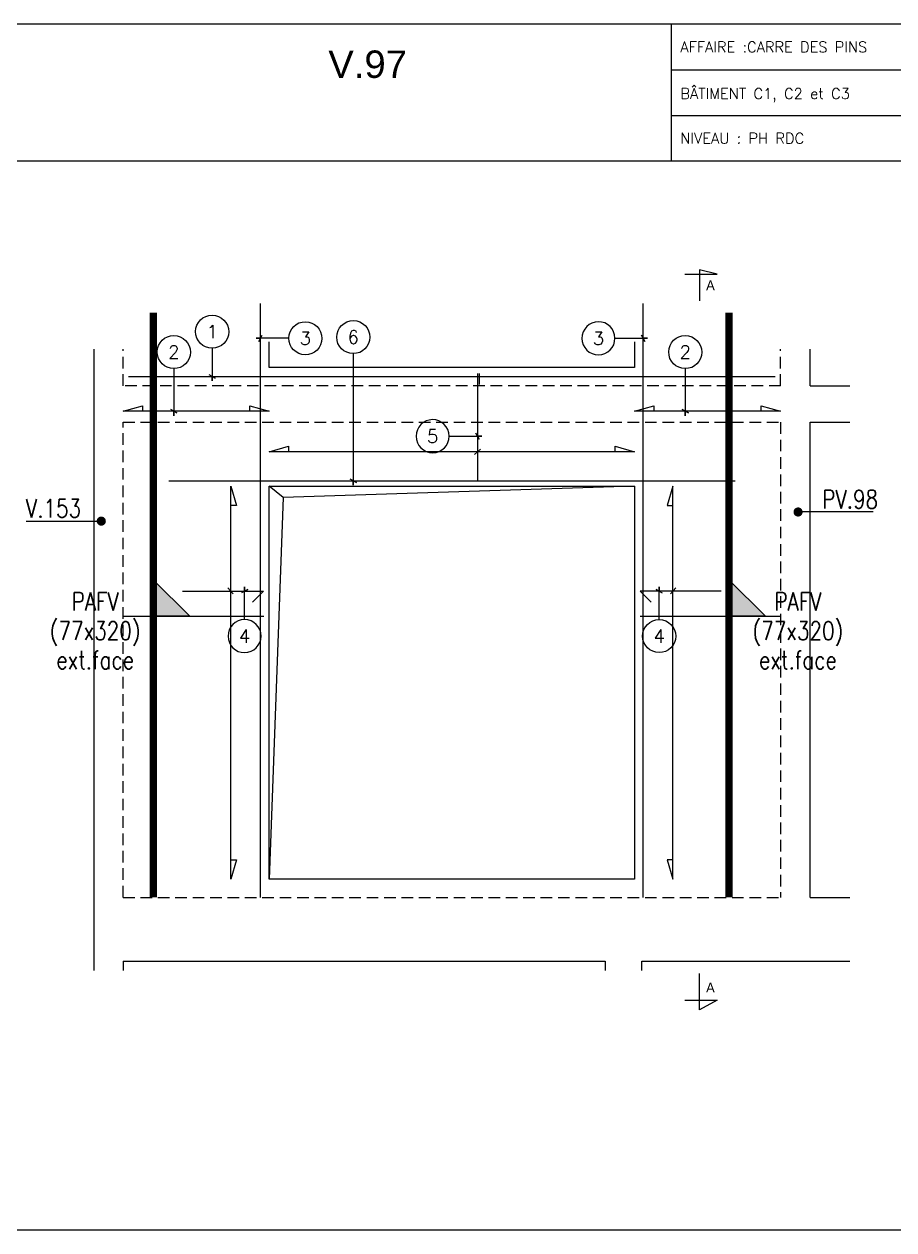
# Model space of a CAD drawing. Header units: metres. Extents: x -5618 to 118954, y -306 to 4637.
# Drawn here: x 10473 to 10949, y 914 to 1574 of the extents above; entities that cross this region are included whole.
import ezdxf
from ezdxf.enums import TextEntityAlignment as Align

# ---------------------------------------------------------------- set-up
doc = ezdxf.new("R2010")
doc.units = ezdxf.units.M
doc.linetypes.add('CACHE', pattern=[9.524999999999999, 6.35, -3.175])
for name, color, linetype in [('COTATION', 1, 'Continuous'), ('GO-FER-HA', 140, 'Continuous'), ('GO-TEXTE', 9, 'Continuous'), ('STR_TS', 22, 'Continuous'), ('STR_TS_TXT', 7, 'Continuous'), ('STR_VOI-POT', 6, 'Continuous')]:
    doc.layers.add(name, color=color, linetype=linetype)
doc.layers.add('Kofragna_forma', color=7, linetype='Continuous', lineweight=70)
doc.styles.add('ARIAL', font='ARIAL.TTF')
doc.styles.add('Lucida', font='LSANSI.TTF')
doc.styles.add('schéma', font='simplex.shx')
doc.styles.add('TEXTE', font='romans.shx')
doc.styles.add('TEXTE TS', font='romans.shx', dxfattribs={"width": 0.7, "oblique": 15})

# ---------------------------------------------------------------- blocks, each defined once
blk = doc.blocks.new('ime')
at = {"layer": 'COTATION', "const_width": 2.5}
blk.add_lwpolyline([(1.25, 0, -1), (-1.25, 0, -1)], format="xyb", close=True, dxfattribs=at)
at = {"layer": 'COTATION'}
blk.add_lwpolyline([(41.09158464876236, 0), (0, 0)], dxfattribs=at)
at = {"layer": 'COTATION', "color": 7, "style": 'TEXTE TS', "width": 0.8}
blk.add_attdef('NAME', (9.079526555316988, 2), '', height=10, dxfattribs=at)
blk = doc.blocks.new('mrega')
at = {"layer": 'STR_TS_TXT', "style": 'TEXTE TS', "width": 0.8}
for tag, p in [('ST10', (14.47619047619082, 0)), ('DIM', (14.47619047619082, -16)), ('NOTE', (14.47619047619082, -32))]:
    blk.add_attdef(tag, text='', height=10, dxfattribs=at).set_placement(p, align=Align.CENTER)
blk = doc.blocks.new('A$C6F247267')
blk.add_hatch(color=256).paths.add_polyline_path([(5.684341886080801e-14, -0.1999999999999886), (-0.1999999999999886, 0), (5.684341886080801e-14, 0)])
blk.add_lwpolyline([(-0.1999999999999886, 0), (5.684341886080801e-14, 0), (5.684341886080801e-14, -0.1999999999999886), (-0.1999999999999886, 0)])

msp = doc.modelspace()

# ---------------------------------------------------------------- linework, layer by layer
for p, q in [((10827.36597789397, 1573.712024445221), (10827.36597789397, 1498.770781202282)), ((10827.3659778942, 1548.714524444932), (10990.33593521966, 1548.714524444932)), ((10827.3659778942, 1523.717024444992), (10990.33593521966, 1523.717024444992))]:
    msp.add_line(p, q)
msp.add_lwpolyline([(10245.28318614816, 1573.712024445221), (10245.28318614816, 913.7780244450956), (11195.18818614795, 913.7780244450956), (11195.18818614795, 1573.712024445221)], close=True)
msp.add_lwpolyline([(11195.18818614795, 1498.770781202282), (10245.28318614816, 1498.770781202282)])
at = {"layer": 'COTATION'}
for p, q in [((10719.57074271815, 1338.165172963268, 93.84408971273348), (10722.92585977127, 1341.115866676594, 93.84408971273348)), ((10587.57497777539, 1261.865318388473, 187.688179425467), (10584.62428406207, 1265.220435441602, 187.688179425467)), ((10826.93377923932, 1261.865318388473, 187.688179425467), (10829.88447295264, 1265.220435441602, 187.688179425467))]:
    msp.add_line(p, q, dxfattribs=at)
for points, elevation in [([(10596.69673055027, 1361.809780175327), (10596.69673055027, 1364.809773905067), (10607.25437850735, 1361.809780175327), (10527.25437850736, 1361.809780175328), (10537.81202646441, 1364.809773905068), (10537.81202646441, 1361.809780175328)], 187.688179425467), ([(10876.64804383351, 1361.809780175329), (10876.64804383351, 1364.809773905069), (10887.2056917906, 1361.809780175329), (10807.2056917906, 1361.809780175329), (10817.76333974766, 1364.809773905069), (10817.76333974766, 1361.809780175329)], 187.688179425467), ([(10796.69673055027, 1339.64051981993), (10796.69673055027, 1342.64051354967), (10807.25437850735, 1339.64051981993), (10607.25437850735, 1339.640519819931), (10617.81202646441, 1342.640513549671), (10617.81202646441, 1339.640519819931)], 93.84408971273348), ([(10586.31817037937, 1116.345298602312), (10589.31816410911, 1116.345298602312), (10586.31817037937, 1105.787650645224), (10586.31817037936, 1320.787650645224), (10589.3181641091, 1310.230002688165), (10586.31817037936, 1310.230002688165)], 93.84408971273348), ([(10828.19058663534, 1116.345298602312), (10825.1905929056, 1116.345298602312), (10828.19058663534, 1105.787650645224), (10828.19058663535, 1320.787650645224), (10825.19059290561, 1310.230002688165), (10828.19058663535, 1310.230002688165)], 93.84408971273348)]:
    msp.add_lwpolyline(points, dxfattribs=dict(at, elevation=elevation))
at = {"layer": 'GO-FER-HA'}
for points, elevation in [([(10575.94206858031, 1396.29161645737, -512.322006256741), (10576.01277925843, 1396.291340416339), (10576.01277925843, 1378.423876040263), (10576.01277925843, 1380.82387604017), (10577.70983553329, 1379.926819765471), (10574.31572298357, 1381.720932315159)], 187.6881794254669), ([(10617.97589728838, 1401.840128890117, -512.322006256741), (10617.97562124735, 1401.769418211999), (10600.10815687128, 1401.769418211996), (10602.50815687118, 1401.769418211996), (10601.61110059648, 1400.072361937135), (10603.40521314617, 1403.466474486858)], 187.688179425467), ([(10653.2043820038, 1393.3445561487, -512.322006256741), (10653.27509268192, 1393.344280107669), (10653.27509268192, 1321.387650645317), (10653.27509268192, 1323.787650645223), (10654.97214895678, 1322.890594370525), (10651.57803640706, 1324.684706920213)], 93.84408971273348), ([(10796.53285972633, 1401.840128890117, 512.322006256741), (10796.53313576736, 1401.769418211999), (10814.40060014343, 1401.769418211996), (10812.00060014353, 1401.769418211996), (10812.89765641822, 1400.072361937135), (10811.10354386854, 1403.466474486858)], 187.688179425467), ([(10554.97339496003, 1385.15223603361, -512.322006256741), (10555.04410563814, 1385.151959992578), (10555.04410563814, 1359.409780175421), (10555.04410563814, 1361.809780175328), (10556.74116191301, 1360.91272390063), (10553.34704936328, 1362.706836450317)], 187.688179425467), ([(10834.92470824327, 1385.152236033611, -512.322006256741), (10834.99541892139, 1385.151959992579), (10834.99541892139, 1359.409780175422), (10834.99541892139, 1361.809780175329), (10836.69247519625, 1360.912723900631), (10833.29836264653, 1362.706836450318)], 187.688179425467), ([(10705.7805608275, 1348.246596974944, 512.322006256741), (10705.78083686853, 1348.175886296825), (10723.64830124461, 1348.175886296823), (10721.2483012447, 1348.175886296823), (10722.1453575194, 1346.478830021962), (10720.35124496971, 1349.872942571684)], 93.84408971273348), ([(10593.6953141404, 1247.826638993763, 512.322006256741), (10593.76602481852, 1247.826915034794), (10593.76602481852, 1265.69437941087), (10593.76602481852, 1263.294379410963), (10595.46308109338, 1264.191435685661), (10592.06896854366, 1262.397323135975)], 187.688179425467), ([(10820.81344287431, 1247.826638993763, -512.322006256741), (10820.74273219619, 1247.826915034794), (10820.74273219619, 1265.69437941087), (10820.74273219619, 1263.294379410963), (10819.04567592133, 1264.191435685661), (10822.43978847105, 1262.397323135975)], 187.688179425467)]:
    msp.add_lwpolyline(points, format="xyb", dxfattribs=dict(at, elevation=elevation))
at = {"layer": 'GO-TEXTE', "flags": 128}
for points, elevation in [([(10834.84782091021, 1436.881177525307), (10852.49556051705, 1436.875059120959), (10842.81934251224, 1439.158470040749), (10842.81243581271, 1422.23699573337)], 187.6881794254669), ([(10834.82414298072, 1039.464056069124), (10852.47188364806, 1039.464056069124), (10842.79383448649, 1034.184000174724), (10842.79383448649, 1054.105475679365)], 187.688179425467)]:
    msp.add_lwpolyline(points, dxfattribs=dict(at, elevation=elevation))
at = {"layer": 'Kofragna_forma', "color": 4, "lineweight": -3}
for p, q in [((10511.25437144416, 1395.790150645302, 187.688179425467), (10511.25437144416, 1156.787650645224, 187.688179425467)), ((10903.30319179067, 1375.790150645307, 187.688179425467), (10903.30319179067, 1395.790150645304, 187.688179425467)), ((10903.30319179067, 1375.790150645307, 187.688179425467), (10925.09637540822, 1375.790150645307, 187.688179425467)), ((10903.30319179067, 1355.790150645307, 187.688179425467), (10925.09637540822, 1355.790150645307, 187.688179425467)), ((10903.30319179067, 1095.787650645223, 187.688179425467), (10903.30319179067, 1355.790150645308, 187.688179425467)), ((10511.25321474171, 1156.787650645224, 187.688179425467), (10511.25321474171, 1055.787650645224, 187.688179425467)), ((10903.30319179067, 1095.787650645223, 187.688179425467), (10925.09637540822, 1095.787650645223, 187.688179425467)), ((10527.25437850735, 1060.787650645224, 187.688179425467), (10791.20569179059, 1060.787650645223, 187.688179425467)), ((10527.25437850735, 1060.787650645224, 187.688179425467), (10527.25437850735, 1055.787650645224, 187.688179425467)), ((10791.20569179059, 1060.787650645223, 187.688179425467), (10791.2056917906, 1055.787650645223, 187.688179425467)), ((10811.30319179067, 1055.787650645223, 187.688179425467), (10811.30319179067, 1060.787650645223, 187.688179425467)), ((10811.30319179067, 1060.787650645223, 187.688179425467), (10925.09637540822, 1060.787650645223, 187.688179425467))]:
    msp.add_line(p, q, dxfattribs=at)
at = {"layer": 'Kofragna_forma', "linetype": 'CACHE', "lineweight": -3}
for p, q in [((10527.25437850736, 1375.790150645304, 187.688179425467), (10527.25437850736, 1395.790150645302, 187.688179425467)), ((10887.2056917906, 1375.790150645304, 187.688179425467), (10887.2056917906, 1395.790150645304, 187.688179425467)), ((10887.2056917906, 1375.790150645304, 187.688179425467), (10527.25438291247, 1375.790150645304, 187.688179425467)), ((10527.25437850735, 1095.787650645224, 187.688179425467), (10527.25437850736, 1355.787650645223, 187.688179425467)), ((10527.25438291247, 1355.787650645223, 187.688179425467), (10887.2056917906, 1355.787650645223, 187.688179425467)), ((10887.2056917906, 1355.787650645223, 187.688179425467), (10887.2056917906, 1095.787650645223, 187.688179425467)), ((10527.25437850735, 1095.787650645224, 187.688179425467), (10887.2056917906, 1095.787650645223, 187.688179425467))]:
    msp.add_line(p, q, dxfattribs=at)
at = {"layer": 'Kofragna_forma', "color": 4, "lineweight": -3}
for points, elevation in [([(10807.25437850736, 1399.790150645302), (10807.25437850736, 1385.790150645304), (10607.25437850735, 1385.790150645304), (10607.25437850735, 1399.790150645302)], 187.688179425467), ([(10607.25437850735, 1320.787650645224), (10807.25437850736, 1320.787650645224), (10807.25437850736, 1105.787650645224), (10607.25437850735, 1105.787650645224), (10607.25437850735, 1320.787650645224)], 187.688179425467), ([(10807.25437850736, 1320.787650645224), (10614.90136153101, 1314.674900811525), (10607.25437850735, 1105.787650645224)], 187.688179425467), ([(10614.90136153101, 1314.674900811525), (10607.25437850735, 1320.787650645224)], 93.84408971273348)]:
    msp.add_lwpolyline(points, dxfattribs=dict(at, elevation=elevation))
at = {"layer": 'STR_TS', "linetype": 'CACHE', "ltscale": 2, "const_width": 4, "elevation": 187.688179425467}
for points in [[(10543.77389710027, 1095.787650645224), (10543.77389710027, 1415.787650645224)], [(10858.88798631513, 1095.787650645224), (10858.88798631513, 1415.787650645224)]]:
    msp.add_lwpolyline(points, dxfattribs=at)
at = {"layer": 'STR_TS', "color": 3, "elevation": 187.688179425467}
for points in [[(10527.30306522411, 1249.638548317425), (10604.25437850735, 1249.638548317425)], [(10810.25437850735, 1249.638548317425), (10887.2056917906, 1249.638548317425)]]:
    msp.add_lwpolyline(points, dxfattribs=at)
at = {"layer": 'STR_VOI-POT'}
for p, q in [((10602.5081568712, 1095.787650645224, 187.688179425467), (10602.50815687118, 1420.790150645303, 187.688179425467)), ((10812.00060014351, 1095.787650645224, 187.688179425467), (10812.00060014353, 1420.790150645303, 187.688179425467)), ((10530.25438291247, 1380.82387604017, 187.6881794254669), (10884.2056917906, 1380.82387604017, 187.688179425467)), ((10721.24830124469, 1382.517298608563, 93.8440897127335), (10721.24830124471, 1323.43502427244, 93.84408971273348)), ((10722.18987166039, 1382.517298608563, 93.84408971273353), (10722.18987166039, 1376.441061173066, 93.84408971273353)), ((10552.25437850735, 1323.787650645224, 93.84408971273348), (10862.25437850735, 1323.787650645223, 93.84408971273348))]:
    msp.add_line(p, q, dxfattribs=at)
at = {"layer": 'STR_VOI-POT', "elevation": 187.688179425467}
for points in [[(10559.83546680816, 1263.294379410815), (10604.1625665151, 1263.294379410815), (10598.18067783644, 1257.312490732163)], [(10854.67329020655, 1263.294379410815), (10810.3461904996, 1263.294379410815), (10816.32807917826, 1257.312490732163)]]:
    msp.add_lwpolyline(points, dxfattribs=at)

# ---------------------------------------------------------------- block references
at = {"layer": 'COTATION'}
ref = msp.add_blockref('ime', (10515.32230305215, 1301.687696427998, 187.688179425467), dxfattribs=dict(at, xscale=-1))
ref.add_attrib('NAME', 'V.153', (10474.1084347013, 1303.687696427998, 187.688179425467), dxfattribs={"color": 7, "height": 10, "style": 'TEXTE TS', "width": 0.8})
ref = msp.add_blockref('ime', (10896.76207513321, 1306.68930034366, 187.688179425467), dxfattribs=at)
ref.add_attrib('NAME', 'PV.98', (10910.032077879, 1308.68930034366, 187.688179425467), dxfattribs={"color": 7, "height": 10, "style": 'TEXTE TS', "width": 0.8})
at = {"layer": 'STR_TS', "xscale": 100, "yscale": 100, "zscale": 100, "rotation": 180}
for p in [(10543.77389710027, 1249.638548317425, 187.688179425467), (10858.88798631514, 1249.638548317425, 187.688179425467)]:
    msp.add_blockref('A$C6F247267', p, dxfattribs=at)
at = {"layer": 'STR_TS_TXT'}
for p in [(10497.50730511739, 1252.694521724991, 281.5322691381999), (10882.21470431049, 1252.694521724991, 281.5322691381999)]:
    msp.add_blockref('mrega', p, dxfattribs=at).add_auto_attribs({'NOTE': 'ext.face', 'ST10': 'PAFV', 'DIM': '(77x320)'})

# ---------------------------------------------------------------- texts
for s, height, style, p in [('AFFAIRE :CARRE DES PINS', 5.832750000000001, 'schéma', (10832.36547789435, 1558.296899445046)), ('V.97', 15, 'ARIAL', (10639.58659096854, 1544.270736833045)), ('BÂTIMENT C1, C2 et C3', 5.832750000000001, 'schéma', (10832.36547789458, 1532.743899415404)), ('NIVEAU : PH RDC', 5.832750000000001, 'schéma', (10832.36547789412, 1508.301899474853))]:
    msp.add_text(s, height=height, dxfattribs=dict(style=style)).set_placement(p)
at = {"layer": 'GO-FER-HA', "style": 'TEXTE'}
for s, rotation, p in [('1', 359.9999999999544, (10576.01277925845, 1405.348103051193, 281.688179425467)), ('6', 359.9999999999544, (10653.27509268194, 1402.401042742522, 187.8440897127336)), ('3', 359.9999999999479, (10627.03238388221, 1401.769418211979, 281.6881794254671)), ('2', 359.9999999999544, (10555.04410563816, 1394.208722627432, 281.6881794254671)), ('2', 359.9999999999544, (10834.99541892141, 1394.208722627433, 281.6881794254671)), ('4', 359.9999999999544, (10820.74273219617, 1238.770152400057, 281.6881794254671))]:
    msp.add_text(s, height=7.199999999999999, rotation=rotation, dxfattribs=at).set_placement(p, align=Align.MIDDLE_CENTER)
for s, p in [('3', (10787.4763731325, 1401.769418211979, 281.6881794254671)), ('5', (10696.72407423368, 1348.175886296805, 187.8440897127336)), ('4', (10593.76602481854, 1238.770152400057, 281.6881794254671))]:
    msp.add_text(s, height=7.199999999999999, dxfattribs=at).set_placement(p, align=Align.MIDDLE_CENTER)
at = {"layer": 'GO-TEXTE', "linetype": 'Continuous', "style": 'Lucida'}
for rotation, p in [(359.9819333185179, (10846.42960992797, 1428.084401796872, 187.6881794254669)), (0.001797547041295644, (10846.408981111, 1043.734345014649, 187.688179425467))]:
    msp.add_text('A', height=5.319999999999999, rotation=rotation, dxfattribs=at).set_placement(p)

doc.saveas('drawing.dxf')
